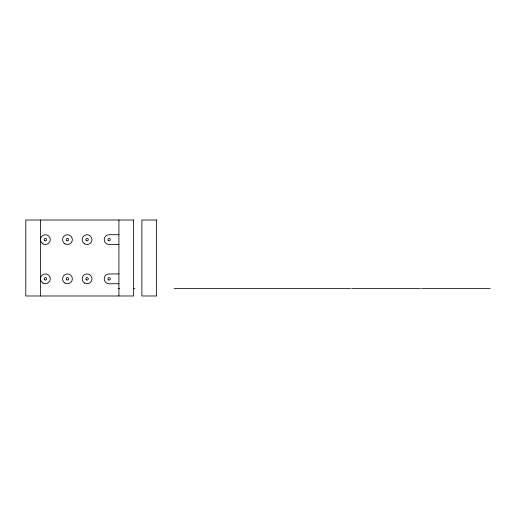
<?xml version="1.0" encoding="UTF-8"?>
<svg xmlns="http://www.w3.org/2000/svg" width="516" height="516" viewBox="0 0 516 516"><rect width="100%" height="100%" fill="white"/><g stroke="black" fill="none" stroke-linecap="round" stroke-linejoin="round"><path stroke-width="0.77" d="M118.925 234.722L109.121 234.722A4.902 4.902 0 0 0 104.219 239.618A4.902 4.902 0 0 0 109.121 244.52L118.925 244.52M118.925 273.932L109.121 273.932A4.902 4.902 0 0 0 104.219 278.834A4.902 4.902 0 0 0 109.121 283.729L118.925 283.729M118.325 288.631L119.525 288.631M133.638 288.631L134.844 288.631M174.066 288.631L350.512 288.631M351.738 288.631L420.359 288.631M421.578 288.631L490.2 288.631M118.925 220.016L118.925 295.984M40.506 220.016L40.506 295.984M133.631 220.016L25.8 220.016L25.8 295.984L133.631 295.984L133.631 220.016M156.593 220.016L141.887 220.016L141.887 295.984L156.593 295.984L156.593 220.016M86.456 279.891A1.226 1.226 0 0 0 88.294 278.834A1.226 1.226 0 0 0 86.456 277.769A1.226 1.226 0 0 0 86.456 279.891M108.508 279.891A1.226 1.226 0 0 0 110.347 278.834A1.226 1.226 0 0 0 108.508 277.769A1.226 1.226 0 0 0 108.508 279.891M86.456 240.682A1.226 1.226 0 0 0 88.294 239.618A1.226 1.226 0 0 0 86.456 238.56A1.226 1.226 0 0 0 86.456 240.682M108.508 240.682A1.226 1.226 0 0 0 110.347 239.618A1.226 1.226 0 0 0 108.508 238.56A1.226 1.226 0 0 0 108.508 240.682M84.618 243.862A4.902 4.902 0 0 0 91.971 239.618A4.902 4.902 0 0 0 84.618 235.373A4.902 4.902 0 0 0 84.618 243.862M84.618 283.078A4.902 4.902 0 0 0 91.971 278.834A4.902 4.902 0 0 0 84.618 274.583A4.902 4.902 0 0 0 84.618 283.078M65.01 283.078A4.902 4.902 0 0 0 72.363 278.834A4.902 4.902 0 0 0 65.01 274.583A4.902 4.902 0 0 0 65.01 283.078M65.01 243.862A4.902 4.902 0 0 0 72.363 239.618A4.902 4.902 0 0 0 65.01 235.373A4.902 4.902 0 0 0 65.01 243.862M42.957 243.862A4.902 4.902 0 0 0 50.304 239.618A4.902 4.902 0 0 0 42.957 235.373A4.902 4.902 0 0 0 42.957 243.862M42.957 283.078A4.902 4.902 0 0 0 50.304 278.834A4.902 4.902 0 0 0 42.957 274.583A4.902 4.902 0 0 0 42.957 283.078M66.848 279.891A1.226 1.226 0 0 0 68.686 278.834A1.226 1.226 0 0 0 66.848 277.769A1.226 1.226 0 0 0 66.848 279.891M66.848 240.682A1.226 1.226 0 0 0 68.686 239.618A1.226 1.226 0 0 0 66.848 238.56A1.226 1.226 0 0 0 66.848 240.682M44.795 279.891A1.226 1.226 0 0 0 46.633 278.834A1.226 1.226 0 0 0 44.795 277.769A1.226 1.226 0 0 0 44.795 279.891M44.795 240.682A1.226 1.226 0 0 0 46.633 239.618A1.226 1.226 0 0 0 44.795 238.56A1.226 1.226 0 0 0 44.795 240.682"/></g></svg>
